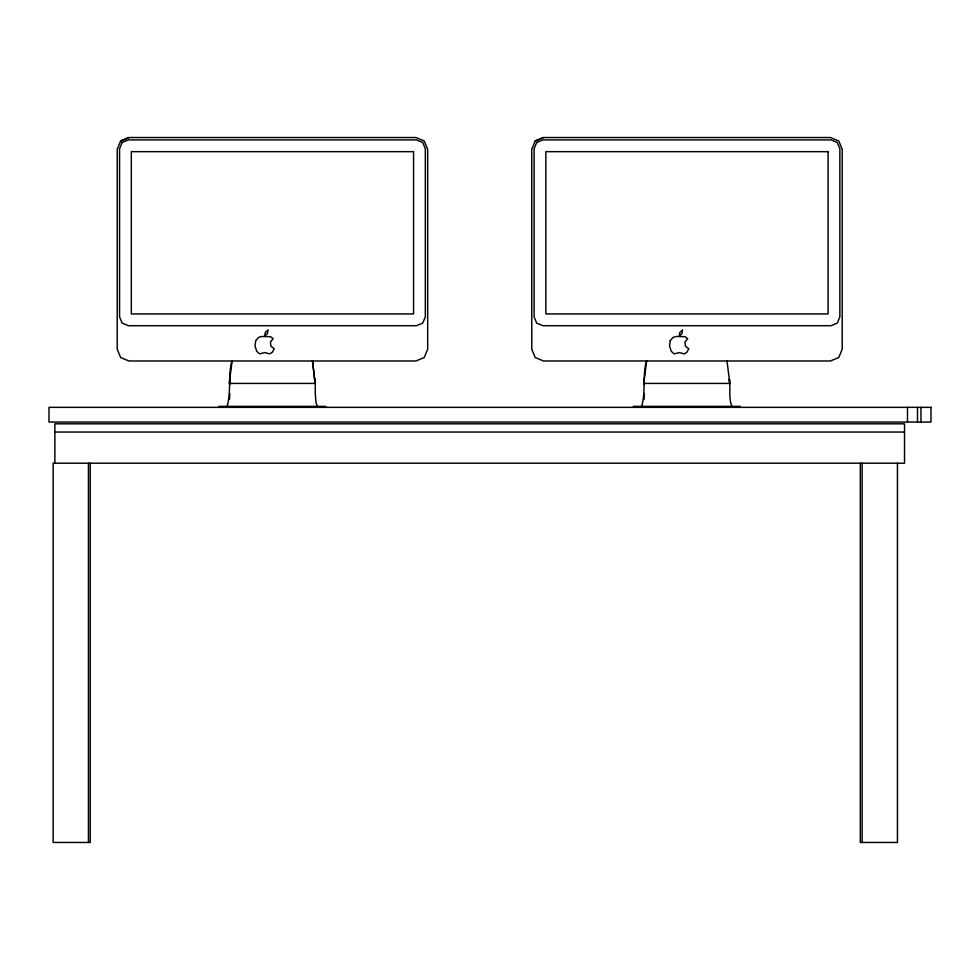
<?xml version="1.0" encoding="UTF-8"?>
<svg xmlns="http://www.w3.org/2000/svg" width="980" height="980" viewBox="0 0 980 980"><rect width="100%" height="100%" fill="white"/><g stroke="black" fill="none" stroke-linecap="round" stroke-linejoin="round"><path stroke-width="1.47" d="M314.752 382.09L312.608 360.897M729.292 382.09L729.414 378.929C730.725 388.007 728.336 397.696 731.913 406.369M229.504 399.399L229.81 393.495M644.044 399.399L644.35 393.495M231.929 360.897C227.813 375.781 231.329 391.718 227.164 406.369M646.469 360.897C642.353 375.781 645.869 391.718 641.704 406.369M232.113 360.848L229.259 383.425L315.278 383.425L315.291 394.266L316.087 403.025L317.373 406.369M646.653 360.848L643.799 383.425L729.818 383.425L726.976 360.848M120.65 140.973L117.208 149.303L117.208 349.223L120.65 357.541L128.968 360.983L415.912 360.983L424.23 357.529L427.672 349.211L427.672 149.291L424.23 140.973L415.912 137.531L128.968 137.531L120.65 140.973L128.968 137.543M535.19 140.973L531.748 149.303L531.748 349.223L535.19 357.541L543.508 360.983L830.452 360.983L838.77 357.529L842.212 349.211L842.212 149.291L838.77 140.973L830.452 137.531L543.508 137.531L535.19 140.973L543.508 137.543M218.761 406.369L325.776 406.369M633.301 406.369L740.317 406.369M54.88 432.045L904.54 432.045M312.436 360.848L315.278 383.425L314.874 378.929M644.203 378.929L644.35 384.65M229.663 378.929L229.81 384.65M920.967 407.349L920.967 422.049M917.513 407.349L917.513 422.049M907.48 407.349L907.48 422.049M897.447 463.209L897.447 842.469L860.305 842.469L860.305 463.209M862.167 463.209L862.167 842.469M90.246 463.209L90.246 842.469L53.153 842.469L53.153 463.209L904.54 463.209L904.54 423.813L54.88 423.813L54.88 463.209M88.433 463.209L88.433 842.469M255.694 340.648L254.996 345.989L256.76 351.342L259.553 353.854L264.747 352.604L269.769 353.89L272.367 352.188L274.253 348.77L270.897 346.173L270.443 341.959L273.175 338.713L270.492 336.667L261.709 336.483L258.61 337.39L255.694 340.648M670.234 340.648L669.536 345.989L671.3 351.342L674.093 353.854L679.287 352.604L684.31 353.89L686.907 352.188L688.793 348.77L685.437 346.173L684.983 341.959L687.715 338.713L685.032 336.667L676.249 336.483L673.15 337.39L670.234 340.648M267.883 330.187L267.418 333.69L264.723 335.969L265.237 332.502L267.883 330.187M682.423 330.187L681.958 333.69L679.263 335.969L679.777 332.502L682.423 330.187M122.145 142.48L119.56 148.715L119.56 316.883L122.145 323.118L128.38 325.703L416.5 325.703L422.735 323.118L425.32 316.883L425.32 148.715L422.735 142.48L416.5 139.895L128.38 139.895L122.145 142.48M536.685 142.48L534.1 148.715L534.1 316.883L536.685 323.118L542.92 325.703L831.04 325.703L837.275 323.118L839.86 316.883L839.86 148.715L837.275 142.48L831.04 139.895L542.92 139.895L536.685 142.48M413.56 151.655L131.32 151.655L131.32 313.943L413.56 313.943L413.56 151.655M828.1 151.655L545.86 151.655L545.86 313.943L828.1 313.943L828.1 151.655M931 407.349L49 407.349L49 422.049L931 422.049L931 407.349"/></g></svg>
